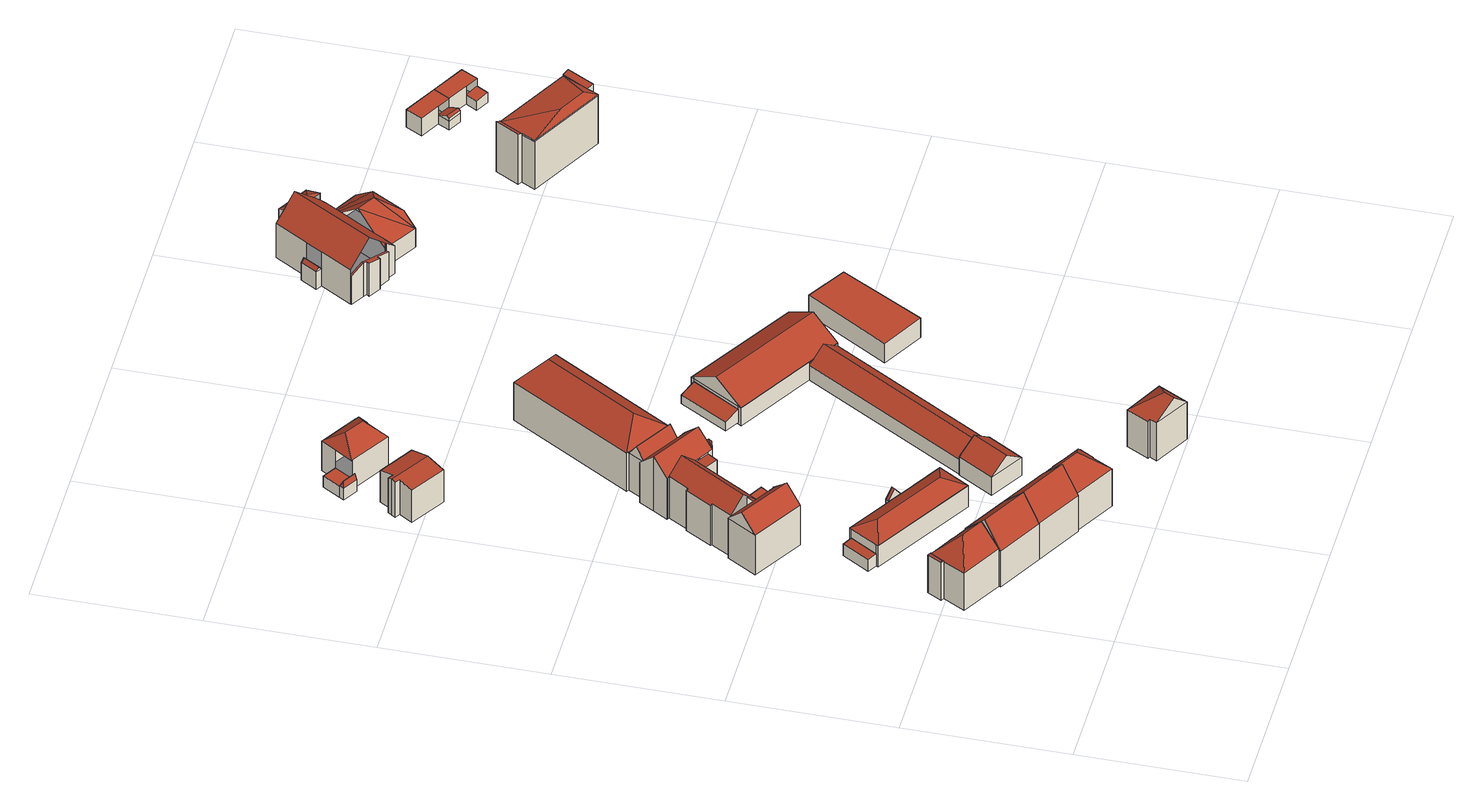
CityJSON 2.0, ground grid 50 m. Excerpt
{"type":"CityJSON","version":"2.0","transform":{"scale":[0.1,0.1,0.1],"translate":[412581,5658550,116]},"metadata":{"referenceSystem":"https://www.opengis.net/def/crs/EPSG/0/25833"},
"CityObjects":{
"building1":{"type":"Building","attributes":{"Gemeindeschluessel":14612000,"Geometrietyp2DReferenz":"3000","function":"31001_9998","roofType":"9999"},"children":["building1-1","building1-2"]},
"building1-1":{"type":"BuildingPart","attributes":{"Dachtyp_tdc":"tdcHipAndGableRoof","Dachneigung":46.43,"QualitaetDacherkennung":62,"Geometrietyp2DReferenz":"3000","measuredHeight":19.86,"roofType":"5000"},"parents":["building1"],"geometry":[{"type":"MultiSurface","lod":"2","boundaries":[[[0,1,2,3]],[[1,4,5,2]],[[4,6,7,5]],[[6,8,9,7]],[[8,10,11,9]],[[10,12,13,11]],[[14,15,16,17]],[[15,18,19,16]],[[18,0,3,19]],[[14,12,10,20]],[[10,8,6,20]],[[6,4,1,0,18,15,14,20]],[[3,2,5,7,9,11,13,17,16,19]]],"semantics":{"surfaces":[{"type":"WallSurface"},{"type":"RoofSurface"},{"type":"GroundSurface"}],"values":[0,0,0,0,0,0,0,0,0,1,1,1,2]}}]},
"building1-2":{"type":"BuildingPart","attributes":{"Dachtyp_tdc":"tdcFreeFormRoof","Dachneigung":44.57,"QualitaetDacherkennung":13,"Geometrietyp2DReferenz":"3000","measuredHeight":14.27,"roofType":"5000"},"parents":["building1"],"geometry":[{"type":"MultiSurface","lod":"2","boundaries":[[[21,22,14,17,23]],[[24,25,26,13,12]],[[25,21,23,26]],[[22,21,27]],[[21,25,28,27]],[[25,24,28]],[[24,22,27,28]],[[23,17,13,26]]],"semantics":{"surfaces":[{"type":"WallSurface"},{"type":"RoofSurface"},{"type":"GroundSurface"}],"values":[0,0,0,1,1,1,1,2]}}]},
"building2":{"type":"Building","attributes":{"Dachtyp_tdc":"tdcGableRoof","Gemeindeschluessel":14612000,"Dachneigung":44.77,"QualitaetDacherkennung":55,"Geometrietyp2DReferenz":"3000","measuredHeight":21.17,"function":"31001_9998","roofType":"3100"},"geometry":[{"type":"Solid","lod":"2","boundaries":[[[[29,30,31,5]],[[30,32,33,31]],[[32,34,35,33]],[[34,29,5,35]],[[32,30,36]],[[29,34,37]],[[30,29,37,36]],[[34,32,36,37]],[[5,31,33,35]]]],"semantics":{"surfaces":[{"type":"WallSurface"},{"type":"RoofSurface"},{"type":"GroundSurface"}],"values":[[0,0,0,0,0,0,1,1,2]]}}]},
"building3":{"type":"Building","attributes":{"Gemeindeschluessel":14612000,"Dachtyp_tdc":"tdcPolyFlatRoof","Dachneigung":4.12,"QualitaetDacherkennung":78,"Geometrietyp2DReferenz":"3000","measuredHeight":4.47,"function":"31001_9998","roofType":"2100"},"geometry":[{"type":"Solid","lod":"2","boundaries":[[[[38,39,40,41]],[[39,42,43,40]],[[42,44,45,43]],[[44,38,41,45]],[[44,42,39,38]],[[41,40,43,45]]]],"semantics":{"surfaces":[{"type":"WallSurface"},{"type":"RoofSurface"},{"type":"GroundSurface"}],"values":[[0,0,0,0,1,2]]}}]},
"building4":{"type":"Building","attributes":{"Dachtyp_tdc":"tdcGableRoof","Gemeindeschluessel":14612000,"Dachneigung":45.26,"QualitaetDacherkennung":56,"Geometrietyp2DReferenz":"3000","measuredHeight":21.15,"function":"31001_9998","roofType":"3100"},"geometry":[{"type":"Solid","lod":"2","boundaries":[[[[46,47,48,49]],[[47,50,51,48]],[[50,52,53,51]],[[52,54,55,53]],[[54,46,49,55]],[[56,57,58,59]],[[50,60,58,57,52]],[[47,60,50]],[[46,59,58,60,47]],[[54,56,59,46]],[[52,57,56,54]],[[49,48,51,53,55]]]],"semantics":{"surfaces":[{"type":"WallSurface"},{"type":"RoofSurface"},{"type":"GroundSurface"}],"values":[[0,0,0,0,0,1,1,0,0,0,0,2]]}}]},
"building5":{"type":"Building","attributes":{"Gemeindeschluessel":14612000,"Geometrietyp2DReferenz":"3000","function":"31001_9998","roofType":"9999"},"children":["building5-1","building5-2"]},
"building5-1":{"type":"BuildingPart","attributes":{"Dachtyp_tdc":"tdcHipRoof","Dachneigung":29.63,"QualitaetDacherkennung":89,"Geometrietyp2DReferenz":"3000","measuredHeight":10.89,"roofType":"3200"},"parents":["building5"],"geometry":[{"type":"MultiSurface","lod":"2","boundaries":[[[61,62,63,64]],[[65,66,62,61]],[[64,63,67]],[[68,69,70,71,41,45,72,73,74]],[[65,61,69,68]],[[61,64,70,69]],[[64,67,71,70]],[[67,75,41,71]],[[75,76,45,41]],[[76,77,72,45]],[[77,78,73,72]],[[78,79,74,73]],[[63,62,80]],[[81,82,67,83,84]],[[85,86,84,83,80,62,66]],[[67,63,80,83]],[[79,85,66,65]],[[78,86,85,79]],[[76,81,84,77]],[[77,84,86,78]],[[75,82,81,76]],[[67,82,75]]],"semantics":{"surfaces":[{"type":"WallSurface"},{"type":"GroundSurface"},{"type":"RoofSurface"}],"values":[0,0,0,1,0,0,0,0,0,0,0,0,2,2,2,2,0,0,0,0,0,0]}}]},
"building5-2":{"type":"BuildingPart","attributes":{"Dachtyp_tdc":"tdcGableRoof","Dachneigung":53.02,"QualitaetDacherkennung":38,"Geometrietyp2DReferenz":"3000","measuredHeight":10.96,"roofType":"3100"},"parents":["building5"],"geometry":[{"type":"MultiSurface","lod":"2","boundaries":[[[87,88,89,74,79]],[[88,90,91,89]],[[90,92,65,68,91]],[[90,88,93]],[[87,92,94]],[[88,87,94,93]],[[92,90,93,94]],[[74,89,91,68]]],"semantics":{"surfaces":[{"type":"WallSurface"},{"type":"RoofSurface"},{"type":"GroundSurface"}],"values":[0,0,0,0,0,1,1,2]}}]},
"building6":{"type":"Building","attributes":{"Dachtyp_tdc":"tdcHipAndGableRoof","Gemeindeschluessel":14612000,"Dachneigung":42.08,"QualitaetDacherkennung":68,"Geometrietyp2DReferenz":"3000","measuredHeight":19.88,"function":"31001_9998","roofType":"5000"},"geometry":[{"type":"Solid","lod":"2","boundaries":[[[[95,96,97,98]],[[96,99,100,97]],[[99,101,102,100]],[[101,103,104,102]],[[103,105,106,104]],[[105,107,108,106]],[[107,109,110,108]],[[109,111,112,110]],[[111,113,114,112]],[[113,115,116,114]],[[115,117,118,116]],[[117,95,98,118]],[[113,111,109,107,105,119]],[[105,103,101,99,96,95,117,119]],[[117,115,113,119]],[[98,97,100,102,104,106,108,110,112,114,116,118]]]],"semantics":{"surfaces":[{"type":"WallSurface"},{"type":"RoofSurface"},{"type":"GroundSurface"}],"values":[[0,0,0,0,0,0,0,0,0,0,0,0,1,1,1,2]]}}]},
"building7":{"type":"Building","attributes":{"Dachtyp_tdc":"tdcGableRoof","Gemeindeschluessel":14612000,"Dachneigung":12.27,"QualitaetDacherkennung":59,"Geometrietyp2DReferenz":"3000","measuredHeight":13.08,"function":"31001_9998","roofType":"3100"},"geometry":[{"type":"Solid","lod":"2","boundaries":[[[[120,121,122,123]],[[121,124,125,122]],[[124,126,127,125]],[[126,128,129,127]],[[128,130,131,129]],[[130,132,133,131]],[[132,134,135,133]],[[134,136,137,135]],[[136,138,139,137]],[[138,120,123,139]],[[134,132,130,128,126,124]],[[124,121,120,138,136,134]],[[123,122,125,127,129,131,133,135,137,139]]]],"semantics":{"surfaces":[{"type":"WallSurface"},{"type":"RoofSurface"},{"type":"GroundSurface"}],"values":[[0,0,0,0,0,0,0,0,0,0,1,1,2]]}}]},
"building8":{"type":"Building","attributes":{"Dachtyp_tdc":"tdcFreeFormRoof","Gemeindeschluessel":14612000,"Dachneigung":35.97,"QualitaetDacherkennung":79,"Geometrietyp2DReferenz":"3000","measuredHeight":10.94,"function":"31001_9998","roofType":"5000"},"geometry":[{"type":"Solid","lod":"2","boundaries":[[[[140,141,142,143]],[[141,144,145,142]],[[144,146,147,145]],[[146,148,149,147]],[[148,150,151,149]],[[150,140,143,151]],[[152,146,144,141,153]],[[150,148,152,153,140]],[[148,146,152]],[[141,140,153]],[[143,142,145,147,149,151]]]],"semantics":{"surfaces":[{"type":"WallSurface"},{"type":"RoofSurface"},{"type":"GroundSurface"}],"values":[[0,0,0,0,0,0,1,1,0,0,2]]}}]},
"building9":{"type":"Building","attributes":{"name":"Staatsbetriebe Sächsisches Immobilien- und Baumanagement","Gemeindeschluessel":14612000,"Geometrietyp2DReferenz":"3000","function":"31001_3010","roofType":"9999"},"children":["building9-1","building9-2","building9-3","building9-4","building9-5","building9-6","building9-7","building9-8","building9-9"]},
"building9-1":{"type":"BuildingPart","attributes":{"Dachtyp_tdc":"tdcPolyFlatRoof","Dachneigung":3.3,"QualitaetDacherkennung":62,"Geometrietyp2DReferenz":"3000","measuredHeight":13.83,"roofType":"2100"},"parents":["building9"],"geometry":[{"type":"MultiSurface","lod":"2","boundaries":[[[154,155,156,157]],[[155,158,159,156]],[[160,158,155,154]],[[157,156,159,161]]],"semantics":{"surfaces":[{"type":"WallSurface"},{"type":"RoofSurface"},{"type":"GroundSurface"}],"values":[0,0,1,2]}}]},
"building9-2":{"type":"BuildingPart","attributes":{"Dachtyp_tdc":"tdcFreeFormRoof","Dachneigung":50.02,"QualitaetDacherkennung":38,"Geometrietyp2DReferenz":"3000","measuredHeight":16.79,"roofType":"5000"},"parents":["building9"],"geometry":[{"type":"MultiSurface","lod":"2","boundaries":[[[162,163,164,165,166,167]],[[163,168,169,164]],[[170,171,172,168]],[[170,163,162,171]],[[168,163,170]],[[165,164,169]]],"semantics":{"surfaces":[{"type":"WallSurface"},{"type":"RoofSurface"},{"type":"GroundSurface"}],"values":[0,0,1,1,0,2]}}]},
"building9-3":{"type":"BuildingPart","attributes":{"Dachtyp_tdc":"tdcGableRoof","Dachneigung":44.85,"QualitaetDacherkennung":64,"Geometrietyp2DReferenz":"3000","measuredHeight":19.85,"roofType":"3100"},"parents":["building9"],"geometry":[{"type":"MultiSurface","lod":"2","boundaries":[[[173,174,157,175]],[[174,154,157]],[[176,177,178]],[[176,179,180,177]],[[179,181,182,180]],[[181,183,184,182]],[[183,185,186,184]],[[185,187,186]],[[188,189,190]],[[188,191,192,189]],[[191,193,194,192]],[[193,195,196,194]],[[195,197,198,199,196]],[[193,191,188,185,183,181]],[[181,179,176,200,201,174,173,202,197,195,193]],[[175,157,161,203,177,180,182,184,186,189,192,194,196,199]]],"semantics":{"surfaces":[{"type":"WallSurface"},{"type":"RoofSurface"},{"type":"GroundSurface"}],"values":[0,0,0,0,0,0,0,0,0,0,0,0,0,1,1,2]}}]},
"building9-4":{"type":"BuildingPart","attributes":{"Dachtyp_tdc":"tdcHipRoof","Dachneigung":37.41,"QualitaetDacherkennung":66,"Geometrietyp2DReferenz":"3000","measuredHeight":20.33,"roofType":"3200"},"parents":["building9"],"geometry":[{"type":"MultiSurface","lod":"2","boundaries":[[[204,205,206,207]],[[205,208,209,206]],[[208,210,211,209]],[[210,212,211]],[[213,214,215]],[[213,216,217,214]],[[216,204,207,217]],[[205,204,218]],[[210,219,208,220,216,213]],[[204,216,220,218]],[[208,205,218,220]],[[208,219,210]],[[207,206,209,211,214,217]]],"semantics":{"surfaces":[{"type":"WallSurface"},{"type":"RoofSurface"},{"type":"GroundSurface"}],"values":[0,0,0,0,0,0,0,1,1,1,1,0,2]}}]},
"building9-5":{"type":"BuildingPart","attributes":{"Dachtyp_tdc":"tdcFreeFormRoof","Dachneigung":60.78,"QualitaetDacherkennung":40,"Geometrietyp2DReferenz":"3000","measuredHeight":16.62,"roofType":"5000"},"parents":["building9"],"geometry":[{"type":"MultiSurface","lod":"2","boundaries":[[[198,221,222,199]],[[221,223,173,175,222]],[[224,223,221]],[[224,221,198]],[[224,198,202,223]],[[199,222,175]]],"semantics":{"surfaces":[{"type":"WallSurface"},{"type":"RoofSurface"},{"type":"GroundSurface"}],"values":[0,0,1,1,1,2]}}]},
"building9-6":{"type":"BuildingPart","attributes":{"Dachtyp_tdc":"tdcFreeFormRoof","Dachneigung":43.38,"QualitaetDacherkennung":71,"Geometrietyp2DReferenz":"3000","measuredHeight":19.83,"roofType":"5000"},"parents":["building9"],"geometry":[{"type":"MultiSurface","lod":"2","boundaries":[[[225,226,227,228,177,228,203,161,159,229,230,231,232,233]],[[234,235,226,225]],[[235,236,227,226]],[[236,237,228,227]],[[237,178,177,228]],[[238,239,240,229,159,158]],[[241,242,233,232,243,244]],[[242,234,225,233]],[[245,246,239,238,247,248]],[[248,176,178,237,236,235,234,242,241,245]]],"semantics":{"surfaces":[{"type":"GroundSurface"},{"type":"WallSurface"},{"type":"RoofSurface"}],"values":[0,1,1,1,1,1,1,1,2,2]}}]},
"building9-7":{"type":"BuildingPart","attributes":{"Dachtyp_tdc":"tdcFreeFormRoof","Dachneigung":54.88,"QualitaetDacherkennung":13,"Geometrietyp2DReferenz":"3000","measuredHeight":17.84,"roofType":"5000"},"parents":["building9"],"geometry":[{"type":"MultiSurface","lod":"2","boundaries":[[[187,215,214,186]],[[249,250,212,215]],[[187,190,250,249]],[[212,250,190]],[[187,249,215]],[[214,211,189,186]],[[212,190,189,211]]],"semantics":{"surfaces":[{"type":"WallSurface"},{"type":"RoofSurface"},{"type":"GroundSurface"}],"values":[0,1,1,0,0,2,0]}}]},
"building9-8":{"type":"BuildingPart","attributes":{"Dachtyp_tdc":"tdcGableRoof","Dachneigung":45.11,"QualitaetDacherkennung":68,"Geometrietyp2DReferenz":"3000","measuredHeight":19.83,"roofType":"3100"},"parents":["building9"],"geometry":[{"type":"MultiSurface","lod":"2","boundaries":[[[251,252,253,254]],[[252,243,232,253]],[[255,256,257]],[[255,166,165,256]],[[258,259,260,169,168]],[[259,261,262,260]],[[261,251,254,262]],[[261,263,264,265]],[[244,266,264,263,267,268,171,269,167,270,271,272,273]],[[271,270,255]],[[255,270,167,166]],[[258,268,267,259]],[[259,267,263,261]],[[252,266,244,243]],[[251,265,264,266,252]],[[261,265,251]],[[254,253,232,231,230,256,165,169,260,262]]],"semantics":{"surfaces":[{"type":"WallSurface"},{"type":"RoofSurface"},{"type":"GroundSurface"}],"values":[0,0,0,0,0,0,0,1,1,0,0,0,0,0,0,0,2]}}]},
"building9-9":{"type":"BuildingPart","attributes":{"Dachtyp_tdc":"tdcPolyFlatRoof","Dachneigung":0,"QualitaetDacherkennung":59,"Geometrietyp2DReferenz":"3000","measuredHeight":13.82,"roofType":"1000"},"parents":["building9"],"geometry":[{"type":"MultiSurface","lod":"2","boundaries":[[[240,274,275,229]],[[274,257,256,275]],[[276,257,274,240]],[[229,275,256,230]]],"semantics":{"surfaces":[{"type":"WallSurface"},{"type":"RoofSurface"},{"type":"GroundSurface"}],"values":[0,0,1,2]}}]},
"building10":{"type":"Building","attributes":{"Gemeindeschluessel":14612000,"Geometrietyp2DReferenz":"3000","function":"31001_9998","roofType":"9999"},"children":["building10-1","building10-2","building10-3"]},
"building10-1":{"type":"BuildingPart","attributes":{"Dachtyp_tdc":"tdcFreeFormRoof","Dachneigung":68.01,"QualitaetDacherkennung":16,"Geometrietyp2DReferenz":"3000","measuredHeight":6.1,"roofType":"5000"},"parents":["building10"],"geometry":[{"type":"MultiSurface","lod":"2","boundaries":[[[277,278,279,280,281]],[[282,283,284,285]],[[283,277,281,284]],[[286,283,282]],[[287,286,282,288,278]],[[287,278,277]],[[286,287,277,283]],[[281,280,289,285,284]]],"semantics":{"surfaces":[{"type":"WallSurface"},{"type":"RoofSurface"},{"type":"GroundSurface"}],"values":[0,0,0,0,1,1,1,2]}}]},
"building10-2":{"type":"BuildingPart","attributes":{"Dachtyp_tdc":"tdcHipRoof","Dachneigung":39.05,"QualitaetDacherkennung":60,"Geometrietyp2DReferenz":"3000","measuredHeight":15.32,"roofType":"3200"},"parents":["building10"],"geometry":[{"type":"MultiSurface","lod":"2","boundaries":[[[290,291,292,293,294]],[[291,295,296,292]],[[295,297,298,296]],[[297,299,300,298]],[[299,301,302,300]],[[301,303,304,302]],[[303,305,306,304]],[[305,307,308,306]],[[307,309,310,308]],[[309,311,282,285,310]],[[309,307,305,303,301,299,312]],[[291,290,313,314]],[[299,297,295,291,314,312]],[[313,311,309,312,314]],[[293,292,296,298,300,302,304,306,308,310,285,289]]],"semantics":{"surfaces":[{"type":"WallSurface"},{"type":"RoofSurface"},{"type":"GroundSurface"}],"values":[0,0,0,0,0,0,0,0,0,0,1,1,1,1,2]}}]},
"building10-3":{"type":"BuildingPart","attributes":{"Dachtyp_tdc":"tdcPolyFlatRoof","Dachneigung":0,"QualitaetDacherkennung":56,"Geometrietyp2DReferenz":"3000","measuredHeight":4.17,"roofType":"1000"},"parents":["building10"],"geometry":[{"type":"MultiSurface","lod":"2","boundaries":[[[279,315,316,280]],[[315,294,293,316]],[[317,294,315,279]],[[280,316,293,289]]],"semantics":{"surfaces":[{"type":"WallSurface"},{"type":"RoofSurface"},{"type":"GroundSurface"}],"values":[0,0,1,2]}}]},
"building11":{"type":"Building","attributes":{"Dachtyp_tdc":"tdcFreeFormRoof","Gemeindeschluessel":14612000,"Dachneigung":31.91,"QualitaetDacherkennung":57,"Geometrietyp2DReferenz":"3000","measuredHeight":18.45,"function":"31001_9998","roofType":"5000"},"geometry":[{"type":"Solid","lod":"2","boundaries":[[[[318,319,320,321]],[[319,322,323,320]],[[322,324,325,323]],[[324,326,327,325]],[[326,328,329,327]],[[328,318,321,329]],[[319,330,322]],[[328,326,331,330,319,318]],[[324,322,330,331]],[[326,324,331]],[[321,320,323,325,327,329]]]],"semantics":{"surfaces":[{"type":"WallSurface"},{"type":"RoofSurface"},{"type":"GroundSurface"}],"values":[[0,0,0,0,0,0,1,1,1,0,2]]}}]},
"building12":{"type":"Building","attributes":{"Gemeindeschluessel":14612000,"Dachtyp_tdc":"tdcPolyFlatRoof","Dachneigung":16.59,"QualitaetDacherkennung":82,"Geometrietyp2DReferenz":"3000","measuredHeight":4.83,"function":"31001_9998","roofType":"2100"},"geometry":[{"type":"Solid","lod":"2","boundaries":[[[[332,333,334,335]],[[333,336,337,334]],[[336,338,339,337]],[[338,332,335,339]],[[338,336,333,332]],[[335,334,337,339]]]],"semantics":{"surfaces":[{"type":"WallSurface"},{"type":"RoofSurface"},{"type":"GroundSurface"}],"values":[[0,0,0,0,1,2]]}}]},
"building13":{"type":"Building","attributes":{"Gemeindeschluessel":14612000,"Geometrietyp2DReferenz":"3000","function":"31001_9998","roofType":"9999"},"children":["building13-1","building13-2"]},
"building13-1":{"type":"BuildingPart","attributes":{"Dachtyp_tdc":"tdcGableRoof","Dachneigung":35.7,"QualitaetDacherkennung":84,"Geometrietyp2DReferenz":"3000","measuredHeight":9.46,"roofType":"3100"},"parents":["building13"],"geometry":[{"type":"MultiSurface","lod":"2","boundaries":[[[340,341,342,343]],[[341,344,345,342]],[[344,346,347,345]],[[344,341,348]],[[341,340,349,350,348]],[[346,344,348,350,351]],[[343,342,345,347]]],"semantics":{"surfaces":[{"type":"WallSurface"},{"type":"RoofSurface"},{"type":"GroundSurface"}],"values":[0,0,0,0,1,1,2]}}]},
"building13-2":{"type":"BuildingPart","attributes":{"Dachtyp_tdc":"tdcGableRoof","Dachneigung":30.05,"QualitaetDacherkennung":88,"Geometrietyp2DReferenz":"3000","measuredHeight":12.05,"roofType":"3100"},"parents":["building13"],"geometry":[{"type":"MultiSurface","lod":"2","boundaries":[[[352,353,340,343,354]],[[355,356,357,347,346]],[[356,358,359,357]],[[358,360,361,359]],[[360,362,363,361]],[[362,352,354,363]],[[362,364,365,366,367]],[[368,369,366,365,370,371]],[[355,368,371,356]],[[356,371,370,358]],[[358,370,365,364,360]],[[353,369,368,355,351,349]],[[352,367,366,369,353]],[[362,367,352]],[[360,364,362]],[[354,343,347,357,359,361,363]]],"semantics":{"surfaces":[{"type":"WallSurface"},{"type":"RoofSurface"},{"type":"GroundSurface"}],"values":[0,0,0,0,0,0,1,1,0,0,0,0,0,0,0,2]}}]},
"building14":{"type":"Building","attributes":{"Dachtyp_tdc":"tdcPolyFlatRoof","Gemeindeschluessel":14612000,"Dachneigung":0,"QualitaetDacherkennung":55,"Geometrietyp2DReferenz":"3000","measuredHeight":7.14,"function":"31001_9998","roofType":"1000"},"geometry":[{"type":"Solid","lod":"2","boundaries":[[[[372,373,374,375]],[[373,376,377,374]],[[376,378,379,377]],[[378,372,375,379]],[[378,376,373,372]],[[375,374,377,379]]]],"semantics":{"surfaces":[{"type":"WallSurface"},{"type":"RoofSurface"},{"type":"GroundSurface"}],"values":[[0,0,0,0,1,2]]}}]},
"building15":{"type":"Building","attributes":{"name":"Goethe-Institut","Gemeindeschluessel":14612000,"Geometrietyp2DReferenz":"3000","function":"31001_3021","roofType":"9999"},"children":["building15-1","building15-2","building15-3","building15-4","building15-5"]},
"building15-1":{"type":"BuildingPart","attributes":{"Dachtyp_tdc":"tdcHipRoof","Dachneigung":36.39,"QualitaetDacherkennung":37,"Geometrietyp2DReferenz":"3000","measuredHeight":13.67,"roofType":"3200"},"parents":["building15"],"geometry":[{"type":"MultiSurface","lod":"2","boundaries":[[[380,381,382,383]],[[381,384,385,382]],[[384,386,387,385]],[[386,388,389,387]],[[388,390,391,392,389]],[[388,386,393]],[[384,381,380,394,395]],[[386,384,395,393]],[[394,396,397,390,388,393,395]],[[383,382,385,387,389,392,398,399]]],"semantics":{"surfaces":[{"type":"WallSurface"},{"type":"RoofSurface"},{"type":"GroundSurface"}],"values":[0,0,0,0,0,1,1,1,1,2]}}]},
"building15-2":{"type":"BuildingPart","attributes":{"Dachtyp_tdc":"tdcGableRoof","Dachneigung":41.83,"QualitaetDacherkennung":44,"Geometrietyp2DReferenz":"3000","measuredHeight":19.61,"roofType":"3100"},"parents":["building15"],"geometry":[{"type":"MultiSurface","lod":"2","boundaries":[[[400,401,402,403,404]],[[401,405,406,402]],[[405,407,408,409,406]],[[410,411,412,413,414,415]],[[416,417,418]],[[416,419,420,417]],[[391,421,422,392]],[[421,423,422]],[[424,425,419,416,411,410,426]],[[426,407,405,401,400,427,428,421,391,397,424]],[[403,402,406,409,429,430,414,413,417,420,383,399,398,392,422]],[[419,425,380,383,420]]],"semantics":{"surfaces":[{"type":"WallSurface"},{"type":"RoofSurface"},{"type":"GroundSurface"}],"values":[0,0,0,0,0,0,0,0,1,1,2,0]}}]},
"building15-3":{"type":"BuildingPart","attributes":{"Dachtyp_tdc":"tdcFreeFormRoof","Dachneigung":52,"QualitaetDacherkennung":17,"Geometrietyp2DReferenz":"3000","measuredHeight":7.57,"roofType":"5000"},"parents":["building15"],"geometry":[{"type":"MultiSurface","lod":"2","boundaries":[[[412,431,432,413]],[[431,433,434,432]],[[433,418,417,434]],[[435,418,433]],[[436,435,433,431]],[[436,431,412]],[[435,436,412,418]],[[413,432,434,417]]],"semantics":{"surfaces":[{"type":"WallSurface"},{"type":"RoofSurface"},{"type":"GroundSurface"}],"values":[0,0,0,0,1,0,1,2]}}]},
"building15-4":{"type":"BuildingPart","attributes":{"Dachtyp_tdc":"tdcGableAndHippedGRoof","Dachneigung":39.7,"QualitaetDacherkennung":48,"Geometrietyp2DReferenz":"3000","measuredHeight":15.61,"roofType":"9999"},"parents":["building15"],"geometry":[{"type":"MultiSurface","lod":"2","boundaries":[[[423,437,438,422]],[[437,439,440,438]],[[439,404,403,440]],[[439,437,441,442]],[[442,441,443]],[[423,441,437]],[[423,443,441]],[[443,423,428,444]],[[443,439,442]],[[444,439,443]],[[439,444,427,404]],[[422,438,440,403]]],"semantics":{"surfaces":[{"type":"WallSurface"},{"type":"RoofSurface"},{"type":"GroundSurface"}],"values":[0,0,0,0,1,1,1,1,1,1,1,2]}}]},
"building15-5":{"type":"BuildingPart","attributes":{"Dachtyp_tdc":"tdcGableRoof","Dachneigung":10.33,"QualitaetDacherkennung":13,"Geometrietyp2DReferenz":"3000","measuredHeight":12.3,"roofType":"3100"},"parents":["building15"],"geometry":[{"type":"MultiSurface","lod":"2","boundaries":[[[445,446,447,448]],[[446,449,450,447]],[[449,451,452,450]],[[451,453,454,452]],[[453,455,456,454]],[[455,415,414,456]],[[408,457,458,409]],[[457,445,448,458]],[[459,415,455,453]],[[453,451,449,446,445,457,408,460,459]],[[448,447,450,452,454,456,414,430,429,409,458]]],"semantics":{"surfaces":[{"type":"WallSurface"},{"type":"RoofSurface"},{"type":"GroundSurface"}],"values":[0,0,0,0,0,0,0,0,1,1,2]}}]},
"building16":{"type":"Building","attributes":{"Gemeindeschluessel":14612000,"Geometrietyp2DReferenz":"3000","function":"31001_9998","roofType":"9999"},"children":["building16-1","building16-2","building16-3"]},
"building16-1":{"type":"BuildingPart","attributes":{"Dachtyp_tdc":"tdcPolyFlatRoof","Dachneigung":23.02,"QualitaetDacherkennung":30,"Geometrietyp2DReferenz":"3000","measuredHeight":18.36,"roofType":"2100"},"parents":["building16"],"geometry":[{"type":"MultiSurface","lod":"2","boundaries":[[[461,462,463,464,465]],[[462,466,467,463]],[[466,468,469,470,467]],[[468,466,462,461,471]],[[464,463,467,470]]],"semantics":{"surfaces":[{"type":"WallSurface"},{"type":"RoofSurface"},{"type":"GroundSurface"}],"values":[0,0,0,1,2]}}]},
"building16-2":{"type":"BuildingPart","attributes":{"Dachtyp_tdc":"tdcHipRoof","Dachneigung":10.55,"QualitaetDacherkennung":21,"Geometrietyp2DReferenz":"3000","measuredHeight":19.42,"roofType":"3200"},"parents":["building16"],"geometry":[{"type":"MultiSurface","lod":"2","boundaries":[[[472,465,464,473]],[[469,474,475,470]],[[476,477,478,479]],[[477,472,473,478]],[[469,471,461,480,481]],[[482,483,474,484]],[[480,482,484,481]],[[474,469,481,484]],[[476,483,482,477]],[[477,482,480,472]],[[472,480,461,465]],[[473,464,470,475,479,478]]],"semantics":{"surfaces":[{"type":"WallSurface"},{"type":"RoofSurface"},{"type":"GroundSurface"}],"values":[0,0,0,0,1,1,1,1,0,0,0,2]}}]},
"building16-3":{"type":"BuildingPart","attributes":{"Dachtyp_tdc":"tdcPolyFlatRoof","Dachneigung":13.38,"QualitaetDacherkennung":47,"Geometrietyp2DReferenz":"3000","measuredHeight":18.36,"roofType":"2100"},"parents":["building16"],"geometry":[{"type":"MultiSurface","lod":"2","boundaries":[[[485,486,487,475,474]],[[486,488,489,487]],[[488,490,483,476,479,489]],[[490,488,486,485]],[[475,487,489,479]]],"semantics":{"surfaces":[{"type":"WallSurface"},{"type":"RoofSurface"},{"type":"GroundSurface"}],"values":[0,0,0,1,2]}}]},
"building17":{"type":"Building","attributes":{"Gemeindeschluessel":14612000,"Geometrietyp2DReferenz":"3000","function":"31001_9998","roofType":"9999"},"children":["building17-1","building17-2"]},
"building17-1":{"type":"BuildingPart","attributes":{"Dachtyp_tdc":"tdcGableRoof","Dachneigung":24.81,"QualitaetDacherkennung":24,"Geometrietyp2DReferenz":"3000","measuredHeight":4.68,"roofType":"3100"},"parents":["building17"],"geometry":[{"type":"MultiSurface","lod":"2","boundaries":[[[491,492,493,494]],[[495,496,497,498]],[[496,491,494,497]],[[499,500,501,502]],[[500,495,492,501]],[[491,502,501,492]],[[496,499,502,491]],[[495,500,499,496]],[[494,493,498,497]]],"semantics":{"surfaces":[{"type":"WallSurface"},{"type":"RoofSurface"},{"type":"GroundSurface"}],"values":[0,0,0,1,1,0,0,0,2]}}]},
"building17-2":{"type":"BuildingPart","attributes":{"Dachtyp_tdc":"tdcPolyFlatRoof","Dachneigung":0,"QualitaetDacherkennung":61,"Geometrietyp2DReferenz":"3000","measuredHeight":6.45,"roofType":"1000"},"parents":["building17"],"geometry":[{"type":"MultiSurface","lod":"2","boundaries":[[[503,493,492]],[[503,504,505,493]],[[504,506,507,505]],[[506,508,509,507]],[[508,510,495,498,509]],[[510,508,506,504,503]],[[493,505,507,509,498]]],"semantics":{"surfaces":[{"type":"WallSurface"},{"type":"RoofSurface"},{"type":"GroundSurface"}],"values":[0,0,0,0,0,1,2]}}]},
"building18":{"type":"Building","attributes":{"Gemeindeschluessel":14612000,"Geometrietyp2DReferenz":"3000","function":"31001_9998","roofType":"9999"},"children":["building18-1","building18-2"]},
"building18-1":{"type":"BuildingPart","attributes":{"Dachtyp_tdc":"tdcPolyFlatRoof","Dachneigung":0,"QualitaetDacherkennung":62,"Geometrietyp2DReferenz":"3000","measuredHeight":6.46,"roofType":"1000"},"parents":["building18"],"geometry":[{"type":"MultiSurface","lod":"2","boundaries":[[[511,512,513]],[[511,510,514,512]],[[510,508,515,514]],[[508,516,517,515]],[[516,518,519,520,517]],[[518,516,508,510,511]],[[512,514,515,517,520]]],"semantics":{"surfaces":[{"type":"WallSurface"},{"type":"RoofSurface"},{"type":"GroundSurface"}],"values":[0,0,0,0,0,1,2]}}]},
"building18-2":{"type":"BuildingPart","attributes":{"Dachtyp_tdc":"tdcPolyFlatRoof","Dachneigung":2.9,"QualitaetDacherkennung":50,"Geometrietyp2DReferenz":"3000","measuredHeight":3.59,"roofType":"2100"},"parents":["building18"],"geometry":[{"type":"MultiSurface","lod":"2","boundaries":[[[521,513,512,522]],[[519,523,524,520]],[[523,521,522,524]],[[523,519,513,521]],[[522,512,520,524]]],"semantics":{"surfaces":[{"type":"WallSurface"},{"type":"RoofSurface"},{"type":"GroundSurface"}],"values":[0,0,0,1,2]}}]}
},
"vertices":[
[183,510,135],[180,504,141],[180,504,7],[183,510,7],[221,482,141],[221,482,7],[191,428,206],[191,428,7],[158,370,144],[158,370,7],[34,440,144],[34,440,7],[71,508,142],[71,508,7],[96,552,141],[145,524,141],[145,524,7],[96,552,7],[148,529,135],[148,529,7],[123,466,206],
[86,557,145],[96,552,145],[86,557,7],[71,508,145],[62,513,145],[62,513,7],[88,550,150],[69,515,150],
[221,482,145],[361,403,145],[361,403,7],[296,287,138],[296,287,7],[156,365,138],[156,365,7],[325,338,219],[185,417,219],
[154,721,60],[125,738,58],[125,738,16],[154,721,16],[176,822,58],[176,822,16],[205,805,60],[205,805,16],
[502,324,140],[440,213,140],[440,213,8],[502,324,8],[437,208,140],[437,208,8],[296,287,140],[296,287,8],[361,403,140],[361,403,8],[361,403,146],[326,340,219],[467,261,219],[502,324,146],[440,213,148],
[518,625,93],[518,625,94],[461,530,94],[461,530,93],[382,706,93],[382,706,94],[151,715,93],[382,706,16],[518,625,16],[461,530,16],[151,715,16],[208,811,16],[343,729,16],[343,730,16],[154,721,93],[205,805,93],[208,811,93],[343,729,93],[343,730,93],[441,606,125],[205,805,94],[154,721,94],[227,734,125],[208,811,94],[343,730,94],[343,729,94],
[343,730,95],[349,740,95],[349,740,16],[389,717,96],[389,717,16],[382,706,96],[369,728,126],[363,718,126],
[502,324,144],[541,302,144],[541,302,7],[502,324,7],[545,307,138],[545,307,7],[580,287,138],[580,287,7],[578,282,144],[578,282,7],[629,254,144],[629,254,7],[635,250,137],[635,250,7],[611,206,137],[611,206,7],[604,210,144],[604,210,7],[567,142,143],[567,142,7],[440,213,143],[440,213,7],[474,274,206],[474,274,7],[542,236,206],
[30,2061,172],[15,2070,172],[15,2070,45],[30,2061,45],[23,2083,176],[23,2083,45],[30,2094,173],[30,2094,45],[44,2085,173],[44,2085,45],[70,2126,160],[70,2126,45],[176,2061,160],[176,2061,45],[144,2008,176],[144,2008,45],[111,1954,162],[111,1954,45],[4,2020,162],[4,2020,45],
[625,416,83],[522,477,83],[522,477,17],[625,416,17],[587,586,83],[587,586,17],[589,585,85],[589,585,17],[688,526,85],[688,526,17],[690,524,83],[690,524,17],[639,555,127],[574,446,127],
[353,1251,158],[336,1222,156],[336,1222,20],[353,1251,20],[287,1251,156],[287,1251,20],[304,1280,158],[304,1280,20],
[242,1038,170],[250,1007,170],[250,1007,20],[242,1038,20],[242,1038,165],[242,1038,167],[219,999,162],[219,999,20],[236,1003,188],[232,1020,188],[221,1002,165],
[365,1243,166],[353,1251,166],[365,1243,20],[213,1334,166],[213,1334,20],[213,1334,165],[210,1336,166],[210,1336,20],[237,1381,218],[237,1381,20],[263,1427,166],[263,1427,20],[278,1418,166],[278,1418,20],[278,1418,156],[394,1348,166],[394,1348,20],[394,1348,156],[418,1334,166],[418,1334,20],[392,1289,218],[392,1289,20],[388,1283,211],[388,1283,20],[388,1282,211],[388,1282,169],[388,1282,20],[261,1306,166],[304,1280,166],[367,1246,169],[261,1306,20],
[527,1852,159],[670,1765,159],[670,1765,20],[527,1852,20],[444,1387,159],[444,1387,20],[424,1399,159],[424,1399,20],[424,1399,156],[308,1469,159],[308,1469,20],[308,1469,156],[301,1473,159],[301,1473,20],[571,1762,223],[424,1399,160],[400,1476,223],
[396,1251,169],[396,1251,20],[365,1243,169],[385,1258,186],
[128,1191,20],[176,1272,20],[180,1269,20],[218,1331,20],[198,1103,20],[181,1075,20],[138,1100,20],[95,1126,20],[132,1188,20],[128,1191,165],[176,1272,166],[180,1269,171],[218,1331,171],[287,1251,171],[198,1103,171],[198,1103,158],[95,1126,171],[132,1188,171],[95,1126,165],[95,1126,168],[138,1100,218],[181,1075,171],[304,1280,171],[261,1306,218],
[293,1443,198],[409,1374,198],
[33,1041,165],[87,1131,165],[87,1131,20],[33,1041,20],[230,1045,165],[230,1045,20],[230,1045,158],[219,999,165],[218,999,165],[218,999,20],[188,948,165],[188,948,20],[214,993,218],[60,1086,218],[33,1041,166],[87,1131,168],[218,999,211],[219,999,211],[241,1036,170],[230,1045,168],[230,1045,167],[181,1075,167],[138,1100,168],
[248,1074,158],[248,1074,20],[181,1075,158],
[55,2228,87],[62,2241,87],[62,2241,86],[62,2241,45],[55,2228,45],[107,2214,87],[99,2201,87],[99,2201,45],[107,2214,45],[103,2207,106],[65,2230,106],[103,2216,87],[103,2216,45],
[136,2271,152],[163,2316,154],[163,2316,45],[136,2271,45],[136,2271,86],[165,2314,154],[165,2314,45],[271,2250,154],[271,2250,45],[287,2240,154],[287,2240,45],[270,2212,153],[270,2212,45],[272,2210,149],[272,2210,45],[248,2170,147],[248,2170,45],[245,2172,151],[245,2172,45],[227,2141,150],[227,2141,45],[107,2214,150],[224,2212,198],[103,2216,150],[163,2249,198],
[95,2296,86],[95,2296,45],[103,2216,86],
[791,91,141],[828,160,141],[828,160,6],[791,91,6],[947,97,141],[947,97,6],[898,5,141],[898,5,6],[786,66,145],[786,66,6],[798,88,145],[798,88,6],[867,62,191],[850,31,191],
[658,1237,72],[613,1263,56],[613,1263,24],[658,1237,24],[700,1411,56],[700,1411,24],[745,1385,72],[745,1385,24],
[987,1029,72],[688,526,72],[688,526,18],[987,1029,18],[589,585,71],[589,585,18],[889,1088,71],[889,1088,18],[639,555,113],[975,1036,82],[939,1058,113],[902,1080,82],
[1085,1194,82],[987,1029,82],[1085,1194,18],[889,1088,82],[652,1228,82],[652,1228,18],[658,1237,82],[658,1237,18],[745,1385,82],[745,1385,18],[751,1394,82],[751,1394,18],[745,1385,89],[702,1311,139],[1037,1112,139],[1085,1194,83],[889,1088,83],[987,1029,83],[658,1237,89],[652,1228,83],
[1280,1082,91],[1136,827,91],[1136,827,20],[1280,1082,20],[1005,899,91],[1005,899,20],[1160,1154,91],[1160,1154,20],
[1045,2619,193],[1062,2624,192],[1062,2624,69],[1045,2619,69],[1081,2658,178],[1081,2658,69],[1178,2602,177],[1178,2602,69],[1152,2555,197],[1152,2555,69],[1151,2555,197],[1151,2555,173],[1151,2555,69],[1129,2587,205],[1055,2612,197],[1100,2604,205],[1064,2608,197],[1129,2569,197],[1064,2608,69],[1055,2612,69],
[1028,2340,171],[1028,2339,171],[1028,2339,69],[1028,2340,69],[1028,2340,139],[1008,2307,171],[1008,2307,69],[980,2323,200],[980,2323,173],[980,2323,69],[853,2399,194],[909,2494,194],[909,2494,132],[909,2494,69],[853,2399,69],[853,2399,173],[939,2545,195],[939,2545,69],[939,2545,132],[999,2646,195],[999,2646,69],[1142,2539,173],[1142,2539,69],[1142,2539,123],[1064,2608,265],[1045,2619,244],[919,2360,265],[1047,2374,172],[1111,2485,173],[919,2360,69],[895,2374,69],
[892,2505,132],[892,2505,69],[922,2555,132],[922,2555,69],[931,2550,144],[901,2499,144],
[1252,2477,122],[1252,2477,69],[1133,2277,138],[1133,2277,69],[1219,2421,174],[1156,2316,176],[1136,2396,225],[1079,2429,225],
[938,2340,182],[934,2332,182],[934,2332,69],[938,2340,69],[897,2354,189],[897,2354,69],[902,2362,189],[902,2362,69],[892,2369,192],[892,2369,69],[850,2394,173],[850,2394,69],[977,2317,173],[977,2317,69],[895,2374,192],[919,2360,187],
[1453,2048,265],[1441,2055,271],[1441,2055,87],[1453,2048,87],[1453,2048,261],[1481,2128,271],[1481,2128,87],[1493,2121,265],[1493,2121,261],[1493,2121,87],[1454,2050,265],
[1431,2006,261],[1431,2006,87],[1727,1994,261],[1727,1994,87],[1682,1912,261],[1665,1879,261],[1665,1879,87],[1682,1912,87],[1431,2006,267],[1563,1962,281],[1665,1879,267],[1682,1912,265],[1649,1916,281],
[1727,1994,266],[1746,1984,271],[1746,1984,87],[1701,1901,271],[1701,1901,87],[1682,1912,266],
[1564,2282,172],[1583,2318,172],[1583,2318,140],[1564,2282,140],[1624,2296,172],[1605,2260,172],[1605,2260,140],[1624,2296,140],[1605,2260,182],[1609,2268,186],[1568,2291,186],[1564,2282,182],
[1583,2318,204],[1522,2351,204],[1522,2351,140],[1550,2402,204],[1550,2402,140],[1652,2347,204],[1652,2347,140],[1624,2296,204],
[1685,2263,204],[1685,2263,139],[1685,2263,173],[1624,2296,139],[1652,2347,139],[1753,2291,204],[1753,2291,139],[1726,2240,204],[1726,2240,175],[1726,2240,139],
[1665,2227,173],[1665,2227,139],[1706,2205,175],[1706,2205,139]
]}
